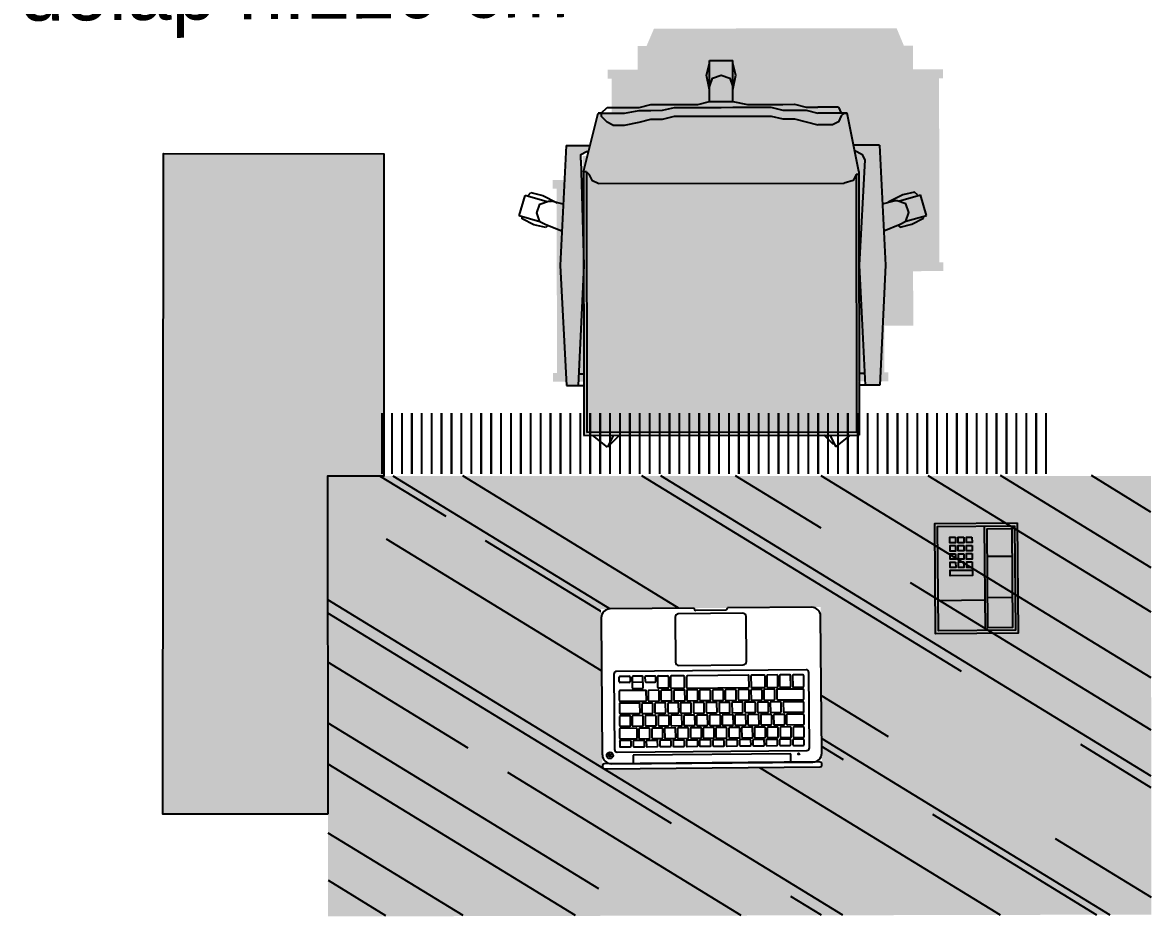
# Model space of a CAD drawing. Header units: millimetres. Extents: x 17474 to 44983, y -1049 to 14585.
# Drawn here: x 18206 to 18411, y 2002.3 to 2164.7 of the extents above; entities that cross this region are included whole.
import ezdxf

# ---------------------------------------------------------------- set-up
doc = ezdxf.new("R2010")
doc.units = ezdxf.units.MM
doc.set_wipeout_variables(frame=1)
doc.layers.add('gizli INT-GIZLI', color=8, linetype='Continuous', lineweight=0, plot=False)
doc.layers.add('INT-ELE-1', color=7, linetype='Continuous', true_color=0x8f8f8f)
for name, color, linetype in [('INT-HATCH-1', 254, 'Continuous'), ('INT-HATCH-5', 250, 'Continuous'), ('INT-TEFRIS2', 81, 'Continuous'), ('SHADOW-YOO', 8, 'Continuous'), ('TEFRIS-HAREKETLI', 118, 'Continuous'), ('TXT-YOO', 7, 'Continuous')]:
    doc.layers.add(name, color=color, linetype=linetype)
doc.styles.add('MEKAN', font='stylu.ttf', dxfattribs={"height": 13})

# ---------------------------------------------------------------- blocks, each defined once
blk = doc.blocks.new('PHONE')
for p, q in [((-14, -1.5), (-14, 7)), ((-0.5, -1.5), (-19.5, -1.5)), ((-13.5, -2), (-13.5, -6.5)), ((-6, -2), (-6, -6.5))]:
    blk.add_line(p, q)
for points in [[(0, -7.5), (-20, -7.5), (-20, 7.5), (0, 7.5)], [(-0.5, -7), (-19.5, -7), (-19.5, 7), (-0.5, 7)], [(-8.5, 0.71), (-9.5, 0.71), (-9.5, 4.75), (-8.5, 4.75)], [(-7, 3.75), (-8, 3.75), (-8, 4.75), (-7, 4.75)], [(-5.5, 3.75), (-6.5, 3.75), (-6.5, 4.75), (-5.5, 4.75)], [(-4, 3.75), (-5, 3.75), (-5, 4.75), (-4, 4.75)], [(-2.5, 3.75), (-3.5, 3.75), (-3.5, 4.75), (-2.5, 4.75)], [(-7, 2.25), (-8, 2.25), (-8, 3.25), (-7, 3.25)], [(-5.5, 2.25), (-6.5, 2.25), (-6.5, 3.25), (-5.5, 3.25)], [(-4, 2.25), (-5, 2.25), (-5, 3.25), (-4, 3.25)], [(-2.5, 2.25), (-3.5, 2.25), (-3.5, 3.25), (-2.5, 3.25)], [(-7, 0.75), (-8, 0.75), (-8, 1.75), (-7, 1.75)], [(-5.5, 0.75), (-6.5, 0.75), (-6.5, 1.75), (-5.5, 1.75)], [(-4, 0.75), (-5, 0.75), (-5, 1.75), (-4, 1.75)], [(-2.5, 0.75), (-3.5, 0.75), (-3.5, 1.75), (-2.5, 1.75)], [(-1, -6.5), (-19, -6.5), (-19, -2), (-1, -2)]]:
    blk.add_lwpolyline(points, close=True)
blk = doc.blocks.new('gfgfg')
blk.add_wipeout([(6332.63, 1469.59), (6332.63, 1440.55), (6292.77, 1440.55), (6292.77, 1469.59)]).translate(0, 0, -54.79).dxf.layer = 'gizli INT-GIZLI'
for p, q in [((6292.77, 1469.27, -54.79), (6292.77, 1469.01, -54.79)), ((6332.3, 1469.59, -54.79), (6293.09, 1469.59, -54.79)), ((6293.09, 1468.68, -54.79), (6332.3, 1468.68, -54.79)), ((6331.01, 1468.68, -54.79), (6294.38, 1468.68, -54.79)), ((6327.02, 1468.68, -54.79), (6298.38, 1468.68, -54.79)), ((6298.38, 1468.68, -54.79), (6298.38, 1467.16, -54.79)), ((6327.02, 1467.16, -54.79), (6327.02, 1468.68, -54.79)), ((6332.63, 1469.01, -54.79), (6332.63, 1469.27, -54.79)), ((6292.77, 1467.07, -54.79), (6292.77, 1442.17, -54.79)), ((6295.01, 1466.09, -54.79), (6295.01, 1452.39, -54.79)), ((6329.92, 1466.58, -54.79), (6295.49, 1466.58, -54.79)), ((6298.38, 1467.16, -54.79), (6327.02, 1467.16, -54.79)), ((6330.41, 1452.39, -54.79), (6330.41, 1466.09, -54.79)), ((6331.22, 1467.37, -54.79), (6331.22, 1467.16, -54.79)), ((6331.22, 1467.16, -54.79), (6331.28, 1467.16, -54.79)), ((6331.28, 1467.16, -54.79), (6331.28, 1467.37, -54.79)), ((6332.63, 1442.17, -54.79), (6332.63, 1467.07, -54.79)), ((6295.94, 1465.48, -54.79), (6295.94, 1464.66, -54.79)), ((6295.94, 1464.01, -54.79), (6295.94, 1462.43, -54.79)), ((6297.85, 1465.64, -54.79), (6296.11, 1465.64, -54.79)), ((6296.11, 1464.5, -54.79), (6297.85, 1464.5, -54.79)), ((6297.78, 1464.18, -54.79), (6296.11, 1464.18, -54.79)), ((6297.94, 1462.43, -54.79), (6297.94, 1464.01, -54.79)), ((6298.01, 1464.66, -54.79), (6298.01, 1465.48, -54.79)), ((6298.28, 1464.01, -54.79), (6298.28, 1462.43, -54.79)), ((6298.37, 1465.48, -54.79), (6298.37, 1464.66, -54.79)), ((6300.11, 1464.18, -54.79), (6298.44, 1464.18, -54.79)), ((6300.27, 1465.64, -54.79), (6298.53, 1465.64, -54.79)), ((6298.53, 1464.5, -54.79), (6300.27, 1464.5, -54.79)), ((6300.28, 1462.43, -54.79), (6300.28, 1464.01, -54.79)), ((6300.44, 1464.66, -54.79), (6300.44, 1465.48, -54.79)), ((6300.64, 1464.01, -54.79), (6300.64, 1462.43, -54.79)), ((6302.47, 1464.18, -54.79), (6300.8, 1464.18, -54.79)), ((6300.81, 1465.48, -54.79), (6300.81, 1464.66, -54.79)), ((6302.71, 1465.64, -54.79), (6300.97, 1465.64, -54.79)), ((6300.97, 1464.5, -54.79), (6302.71, 1464.5, -54.79)), ((6302.64, 1462.43, -54.79), (6302.64, 1464.01, -54.79)), ((6302.87, 1464.66, -54.79), (6302.87, 1465.48, -54.79)), ((6302.95, 1464.01, -54.79), (6302.95, 1462.43, -54.79)), ((6304.79, 1464.18, -54.79), (6303.12, 1464.18, -54.79)), ((6303.19, 1465.48, -54.79), (6303.19, 1464.66, -54.79)), ((6305.09, 1465.64, -54.79), (6303.35, 1465.64, -54.79)), ((6303.35, 1464.5, -54.79), (6305.09, 1464.5, -54.79)), ((6304.95, 1462.43, -54.79), (6304.95, 1464.01, -54.79)), ((6305.25, 1464.66, -54.79), (6305.25, 1465.48, -54.79)), ((6305.29, 1464.01, -54.79), (6305.29, 1462.43, -54.79)), ((6307.12, 1464.18, -54.79), (6305.45, 1464.18, -54.79)), ((6305.61, 1465.48, -54.79), (6305.61, 1464.66, -54.79)), ((6307.52, 1465.64, -54.79), (6305.78, 1465.64, -54.79)), ((6305.78, 1464.5, -54.79), (6307.52, 1464.5, -54.79)), ((6307.29, 1462.43, -54.79), (6307.29, 1464.01, -54.79)), ((6307.6, 1464.01, -54.79), (6307.6, 1462.43, -54.79)), ((6307.68, 1464.66, -54.79), (6307.68, 1465.48, -54.79)), ((6309.44, 1464.18, -54.79), (6307.77, 1464.18, -54.79)), ((6308.06, 1465.48, -54.79), (6308.06, 1464.66, -54.79)), ((6309.96, 1465.64, -54.79), (6308.22, 1465.64, -54.79)), ((6308.22, 1464.5, -54.79), (6309.96, 1464.5, -54.79)), ((6309.6, 1462.43, -54.79), (6309.6, 1464.01, -54.79)), ((6309.98, 1464.01, -54.79), (6309.98, 1462.43, -54.79)), ((6310.12, 1464.66, -54.79), (6310.12, 1465.48, -54.79)), ((6311.81, 1464.18, -54.79), (6310.14, 1464.18, -54.79)), ((6310.47, 1465.48, -54.79), (6310.47, 1464.66, -54.79)), ((6312.37, 1465.64, -54.79), (6310.63, 1465.64, -54.79)), ((6310.63, 1464.5, -54.79), (6312.37, 1464.5, -54.79)), ((6311.97, 1462.43, -54.79), (6311.97, 1464.01, -54.79)), ((6312.28, 1464.01, -54.79), (6312.28, 1462.43, -54.79)), ((6314.11, 1464.18, -54.79), (6312.44, 1464.18, -54.79)), ((6312.54, 1464.66, -54.79), (6312.54, 1465.48, -54.79)), ((6312.88, 1465.48, -54.79), (6312.88, 1464.66, -54.79)), ((6314.79, 1465.64, -54.79), (6313.05, 1465.64, -54.79)), ((6313.05, 1464.5, -54.79), (6314.79, 1464.5, -54.79)), ((6314.27, 1462.43, -54.79), (6314.27, 1464.01, -54.79)), ((6314.6, 1464.01, -54.79), (6314.6, 1462.43, -54.79)), ((6316.44, 1464.18, -54.79), (6314.76, 1464.18, -54.79)), ((6314.95, 1464.66, -54.79), (6314.95, 1465.48, -54.79)), ((6315.29, 1465.48, -54.79), (6315.29, 1464.66, -54.79)), ((6317.19, 1465.64, -54.79), (6315.45, 1465.64, -54.79)), ((6315.45, 1464.5, -54.79), (6317.19, 1464.5, -54.79)), ((6316.6, 1462.43, -54.79), (6316.6, 1464.01, -54.79)), ((6316.95, 1464.01, -54.79), (6316.95, 1462.43, -54.79)), ((6318.79, 1464.18, -54.79), (6317.11, 1464.18, -54.79)), ((6317.35, 1464.66, -54.79), (6317.35, 1465.48, -54.79)), ((6317.7, 1465.48, -54.79), (6317.7, 1464.66, -54.79)), ((6319.61, 1465.64, -54.79), (6317.86, 1465.64, -54.79)), ((6317.86, 1464.5, -54.79), (6319.61, 1464.5, -54.79)), ((6318.95, 1462.43, -54.79), (6318.95, 1464.01, -54.79)), ((6319.28, 1464.01, -54.79), (6319.28, 1462.43, -54.79)), ((6321.11, 1464.18, -54.79), (6319.44, 1464.18, -54.79)), ((6319.77, 1464.66, -54.79), (6319.77, 1465.48, -54.79)), ((6320.11, 1465.48, -54.79), (6320.11, 1464.66, -54.79)), ((6322.01, 1465.64, -54.79), (6320.27, 1465.64, -54.79)), ((6320.27, 1464.5, -54.79), (6322.01, 1464.5, -54.79)), ((6321.27, 1462.43, -54.79), (6321.27, 1464.01, -54.79)), ((6321.6, 1464.01, -54.79), (6321.6, 1462.43, -54.79)), ((6323.44, 1464.18, -54.79), (6321.76, 1464.18, -54.79)), ((6322.17, 1464.66, -54.79), (6322.17, 1465.48, -54.79)), ((6322.56, 1465.48, -54.79), (6322.56, 1464.66, -54.79)), ((6324.46, 1465.64, -54.79), (6322.72, 1465.64, -54.79)), ((6322.72, 1464.5, -54.79), (6324.46, 1464.5, -54.79)), ((6323.6, 1462.43, -54.79), (6323.6, 1464.01, -54.79)), ((6323.96, 1464.01, -54.79), (6323.96, 1462.43, -54.79)), ((6325.8, 1464.18, -54.79), (6324.13, 1464.18, -54.79)), ((6324.62, 1464.66, -54.79), (6324.62, 1465.48, -54.79)), ((6324.93, 1465.48, -54.79), (6324.93, 1464.66, -54.79)), ((6326.84, 1465.64, -54.79), (6325.09, 1465.64, -54.79)), ((6325.09, 1464.5, -54.79), (6326.84, 1464.5, -54.79)), ((6325.96, 1462.43, -54.79), (6325.96, 1464.01, -54.79)), ((6326.29, 1464.01, -54.79), (6326.29, 1462.43, -54.79)), ((6329.3, 1464.18, -54.79), (6326.45, 1464.18, -54.79)), ((6327, 1464.66, -54.79), (6327, 1465.48, -54.79)), ((6327.4, 1465.48, -54.79), (6327.4, 1464.66, -54.79)), ((6329.3, 1465.64, -54.79), (6327.56, 1465.64, -54.79)), ((6327.56, 1464.5, -54.79), (6329.3, 1464.5, -54.79)), ((6329.46, 1464.66, -54.79), (6329.46, 1465.48, -54.79)), ((6329.46, 1462.43, -54.79), (6329.46, 1464.01, -54.79)), ((6296.11, 1462.27, -54.79), (6297.78, 1462.27, -54.79)), ((6298.96, 1461.87, -54.79), (6296.11, 1461.87, -54.79)), ((6298.44, 1462.27, -54.79), (6300.11, 1462.27, -54.79)), ((6301.3, 1461.87, -54.79), (6299.6, 1461.87, -54.79)), ((6300.8, 1462.27, -54.79), (6302.47, 1462.27, -54.79)), ((6303.64, 1461.87, -54.79), (6301.95, 1461.87, -54.79)), ((6303.12, 1462.27, -54.79), (6304.79, 1462.27, -54.79)), ((6305.98, 1461.87, -54.79), (6304.28, 1461.87, -54.79)), ((6305.45, 1462.27, -54.79), (6307.12, 1462.27, -54.79)), ((6308.34, 1461.87, -54.79), (6306.64, 1461.87, -54.79)), ((6307.77, 1462.27, -54.79), (6309.44, 1462.27, -54.79)), ((6310.63, 1461.87, -54.79), (6308.94, 1461.87, -54.79)), ((6310.14, 1462.27, -54.79), (6311.81, 1462.27, -54.79)), ((6312.96, 1461.87, -54.79), (6311.26, 1461.87, -54.79)), ((6312.44, 1462.27, -54.79), (6314.11, 1462.27, -54.79)), ((6315.3, 1461.87, -54.79), (6313.6, 1461.87, -54.79)), ((6314.76, 1462.27, -54.79), (6316.44, 1462.27, -54.79)), ((6317.61, 1461.87, -54.79), (6315.92, 1461.87, -54.79)), ((6317.11, 1462.27, -54.79), (6318.79, 1462.27, -54.79)), ((6319.97, 1461.87, -54.79), (6318.27, 1461.87, -54.79)), ((6319.44, 1462.27, -54.79), (6321.11, 1462.27, -54.79)), ((6322.29, 1461.87, -54.79), (6320.59, 1461.87, -54.79)), ((6321.76, 1462.27, -54.79), (6323.44, 1462.27, -54.79)), ((6324.63, 1461.87, -54.79), (6322.94, 1461.87, -54.79)), ((6324.13, 1462.27, -54.79), (6325.8, 1462.27, -54.79)), ((6327, 1461.87, -54.79), (6325.31, 1461.87, -54.79)), ((6326.45, 1462.27, -54.79), (6329.3, 1462.27, -54.79)), ((6329.3, 1461.87, -54.79), (6327.61, 1461.87, -54.79)), ((6295.94, 1461.71, -54.79), (6295.94, 1460.14, -54.79)), ((6296.11, 1459.98, -54.79), (6298.96, 1459.98, -54.79)), ((6299.12, 1460.14, -54.79), (6299.12, 1461.71, -54.79)), ((6299.44, 1461.71, -54.79), (6299.44, 1460.14, -54.79)), ((6299.6, 1459.98, -54.79), (6301.3, 1459.98, -54.79)), ((6301.46, 1460.14, -54.79), (6301.46, 1461.71, -54.79)), ((6301.79, 1461.71, -54.79), (6301.79, 1460.14, -54.79)), ((6301.95, 1459.98, -54.79), (6303.64, 1459.98, -54.79)), ((6303.81, 1460.14, -54.79), (6303.81, 1461.71, -54.79)), ((6304.12, 1461.71, -54.79), (6304.12, 1460.14, -54.79)), ((6304.28, 1459.98, -54.79), (6305.98, 1459.98, -54.79)), ((6306.14, 1460.14, -54.79), (6306.14, 1461.71, -54.79)), ((6306.48, 1461.71, -54.79), (6306.48, 1460.14, -54.79)), ((6306.64, 1459.98, -54.79), (6308.34, 1459.98, -54.79)), ((6308.5, 1460.14, -54.79), (6308.5, 1461.71, -54.79)), ((6308.78, 1461.71, -54.79), (6308.78, 1460.14, -54.79)), ((6308.94, 1459.98, -54.79), (6310.63, 1459.98, -54.79)), ((6310.8, 1460.14, -54.79), (6310.8, 1461.71, -54.79)), ((6311.1, 1461.71, -54.79), (6311.1, 1460.14, -54.79)), ((6311.26, 1459.98, -54.79), (6312.96, 1459.98, -54.79)), ((6313.12, 1460.14, -54.79), (6313.12, 1461.71, -54.79)), ((6313.44, 1461.71, -54.79), (6313.44, 1460.14, -54.79)), ((6313.6, 1459.98, -54.79), (6315.3, 1459.98, -54.79)), ((6315.46, 1460.14, -54.79), (6315.46, 1461.71, -54.79)), ((6315.75, 1461.71, -54.79), (6315.75, 1460.14, -54.79)), ((6315.92, 1459.98, -54.79), (6317.61, 1459.98, -54.79)), ((6317.77, 1460.14, -54.79), (6317.77, 1461.71, -54.79)), ((6318.11, 1461.71, -54.79), (6318.11, 1460.14, -54.79)), ((6318.27, 1459.98, -54.79), (6319.97, 1459.98, -54.79)), ((6320.13, 1460.14, -54.79), (6320.13, 1461.71, -54.79)), ((6320.43, 1461.71, -54.79), (6320.43, 1460.14, -54.79)), ((6320.59, 1459.98, -54.79), (6322.29, 1459.98, -54.79)), ((6322.45, 1460.14, -54.79), (6322.45, 1461.71, -54.79)), ((6322.78, 1461.71, -54.79), (6322.78, 1460.14, -54.79)), ((6322.94, 1459.98, -54.79), (6324.63, 1459.98, -54.79)), ((6324.79, 1460.14, -54.79), (6324.79, 1461.71, -54.79)), ((6325.15, 1461.71, -54.79), (6325.15, 1460.14, -54.79)), ((6325.31, 1459.98, -54.79), (6327, 1459.98, -54.79)), ((6327.16, 1460.14, -54.79), (6327.16, 1461.71, -54.79)), ((6327.45, 1461.71, -54.79), (6327.45, 1460.14, -54.79)), ((6327.61, 1459.98, -54.79), (6329.3, 1459.98, -54.79)), ((6329.46, 1460.14, -54.79), (6329.46, 1461.71, -54.79)), ((6295.94, 1459.43, -54.79), (6295.94, 1457.87, -54.79)), ((6299.52, 1459.59, -54.79), (6296.11, 1459.59, -54.79)), ((6299.68, 1457.87, -54.79), (6299.68, 1459.43, -54.79)), ((6300.06, 1459.43, -54.79), (6300.06, 1457.87, -54.79)), ((6301.88, 1459.59, -54.79), (6300.23, 1459.59, -54.79)), ((6302.04, 1457.87, -54.79), (6302.04, 1459.43, -54.79)), ((6302.39, 1459.43, -54.79), (6302.39, 1457.87, -54.79)), ((6304.2, 1459.59, -54.79), (6302.55, 1459.59, -54.79)), ((6304.36, 1457.87, -54.79), (6304.36, 1459.43, -54.79)), ((6304.72, 1459.43, -54.79), (6304.72, 1457.87, -54.79)), ((6306.53, 1459.59, -54.79), (6304.88, 1459.59, -54.79)), ((6306.69, 1457.87, -54.79), (6306.69, 1459.43, -54.79)), ((6307.04, 1459.43, -54.79), (6307.04, 1457.87, -54.79)), ((6308.85, 1459.59, -54.79), (6307.2, 1459.59, -54.79)), ((6309.01, 1457.87, -54.79), (6309.01, 1459.43, -54.79)), ((6309.38, 1459.43, -54.79), (6309.38, 1457.87, -54.79)), ((6311.19, 1459.59, -54.79), (6309.54, 1459.59, -54.79)), ((6311.35, 1457.87, -54.79), (6311.35, 1459.43, -54.79)), ((6311.73, 1459.43, -54.79), (6311.73, 1457.87, -54.79)), ((6313.55, 1459.59, -54.79), (6311.89, 1459.59, -54.79)), ((6313.71, 1457.87, -54.79), (6313.71, 1459.43, -54.79)), ((6314.04, 1459.43, -54.79), (6314.04, 1457.87, -54.79)), ((6315.85, 1459.59, -54.79), (6314.2, 1459.59, -54.79)), ((6316.02, 1457.87, -54.79), (6316.02, 1459.43, -54.79)), ((6316.4, 1459.43, -54.79), (6316.4, 1457.87, -54.79)), ((6318.21, 1459.59, -54.79), (6316.56, 1459.59, -54.79)), ((6318.37, 1457.87, -54.79), (6318.37, 1459.43, -54.79)), ((6318.69, 1459.43, -54.79), (6318.69, 1457.87, -54.79)), ((6320.5, 1459.59, -54.79), (6318.85, 1459.59, -54.79)), ((6320.67, 1457.87, -54.79), (6320.67, 1459.43, -54.79)), ((6321.06, 1459.43, -54.79), (6321.06, 1457.87, -54.79)), ((6322.87, 1459.59, -54.79), (6321.22, 1459.59, -54.79)), ((6323.03, 1457.87, -54.79), (6323.03, 1459.43, -54.79)), ((6323.39, 1459.43, -54.79), (6323.39, 1457.87, -54.79)), ((6325.2, 1459.59, -54.79), (6323.55, 1459.59, -54.79)), ((6325.36, 1457.87, -54.79), (6325.36, 1459.43, -54.79)), ((6325.72, 1459.43, -54.79), (6325.72, 1457.87, -54.79)), ((6329.3, 1459.59, -54.79), (6325.88, 1459.59, -54.79)), ((6329.46, 1457.87, -54.79), (6329.46, 1459.43, -54.79)), ((6295.94, 1457.18, -54.79), (6295.94, 1455.57, -54.79)), ((6296.11, 1457.71, -54.79), (6299.52, 1457.71, -54.79)), ((6300.7, 1457.35, -54.79), (6296.11, 1457.35, -54.79)), ((6300.23, 1457.71, -54.79), (6301.88, 1457.71, -54.79)), ((6300.86, 1455.57, -54.79), (6300.86, 1457.18, -54.79)), ((6301.2, 1457.18, -54.79), (6301.2, 1455.57, -54.79)), ((6303.04, 1457.35, -54.79), (6301.36, 1457.35, -54.79)), ((6302.55, 1457.71, -54.79), (6304.2, 1457.71, -54.79)), ((6303.2, 1455.57, -54.79), (6303.2, 1457.18, -54.79)), ((6303.53, 1457.18, -54.79), (6303.53, 1455.57, -54.79)), ((6305.38, 1457.35, -54.79), (6303.7, 1457.35, -54.79)), ((6304.88, 1457.71, -54.79), (6306.53, 1457.71, -54.79)), ((6305.54, 1455.57, -54.79), (6305.54, 1457.18, -54.79)), ((6305.86, 1457.18, -54.79), (6305.86, 1455.57, -54.79)), ((6307.7, 1457.35, -54.79), (6306.02, 1457.35, -54.79)), ((6307.2, 1457.71, -54.79), (6308.85, 1457.71, -54.79)), ((6307.86, 1455.57, -54.79), (6307.86, 1457.18, -54.79)), ((6308.22, 1457.18, -54.79), (6308.22, 1455.57, -54.79)), ((6310.06, 1457.35, -54.79), (6308.38, 1457.35, -54.79)), ((6309.54, 1457.71, -54.79), (6311.19, 1457.71, -54.79)), ((6310.23, 1455.57, -54.79), (6310.23, 1457.18, -54.79)), ((6310.53, 1457.18, -54.79), (6310.53, 1455.57, -54.79)), ((6312.37, 1457.35, -54.79), (6310.69, 1457.35, -54.79)), ((6311.89, 1457.71, -54.79), (6313.55, 1457.71, -54.79)), ((6312.53, 1455.57, -54.79), (6312.53, 1457.18, -54.79)), ((6312.87, 1457.18, -54.79), (6312.87, 1455.57, -54.79)), ((6314.71, 1457.35, -54.79), (6313.03, 1457.35, -54.79)), ((6314.2, 1457.71, -54.79), (6315.85, 1457.71, -54.79)), ((6314.87, 1455.57, -54.79), (6314.87, 1457.18, -54.79)), ((6315.2, 1457.18, -54.79), (6315.2, 1455.57, -54.79)), ((6317.05, 1457.35, -54.79), (6315.37, 1457.35, -54.79)), ((6316.56, 1457.71, -54.79), (6318.21, 1457.71, -54.79)), ((6317.21, 1455.57, -54.79), (6317.21, 1457.18, -54.79)), ((6317.53, 1457.18, -54.79), (6317.53, 1455.57, -54.79)), ((6319.37, 1457.35, -54.79), (6317.69, 1457.35, -54.79)), ((6318.85, 1457.71, -54.79), (6320.5, 1457.71, -54.79)), ((6319.53, 1455.57, -54.79), (6319.53, 1457.18, -54.79)), ((6319.9, 1457.18, -54.79), (6319.9, 1455.57, -54.79)), ((6321.74, 1457.35, -54.79), (6320.06, 1457.35, -54.79)), ((6321.22, 1457.71, -54.79), (6322.87, 1457.71, -54.79)), ((6321.9, 1455.57, -54.79), (6321.9, 1457.18, -54.79)), ((6322.2, 1457.18, -54.79), (6322.2, 1455.57, -54.79)), ((6324.04, 1457.35, -54.79), (6322.36, 1457.35, -54.79)), ((6323.55, 1457.71, -54.79), (6325.2, 1457.71, -54.79)), ((6324.2, 1455.57, -54.79), (6324.2, 1457.18, -54.79)), ((6324.54, 1457.18, -54.79), (6324.54, 1455.57, -54.79)), ((6329.3, 1457.35, -54.79), (6324.71, 1457.35, -54.79)), ((6325.88, 1457.71, -54.79), (6329.3, 1457.71, -54.79)), ((6329.46, 1455.57, -54.79), (6329.46, 1457.18, -54.79)), ((6295.94, 1454.88, -54.79), (6295.94, 1452.97, -54.79)), ((6296.11, 1455.41, -54.79), (6300.7, 1455.41, -54.79)), ((6297.79, 1455.04, -54.79), (6296.11, 1455.04, -54.79)), ((6297.95, 1452.97, -54.79), (6297.95, 1454.88, -54.79)), ((6298.31, 1454.88, -54.79), (6298.31, 1452.97, -54.79)), ((6300.16, 1455.04, -54.79), (6298.47, 1455.04, -54.79)), ((6300.32, 1452.97, -54.79), (6300.32, 1454.88, -54.79)), ((6300.62, 1454.88, -54.79), (6300.62, 1452.97, -54.79)), ((6302.47, 1455.04, -54.79), (6300.78, 1455.04, -54.79)), ((6301.36, 1455.41, -54.79), (6303.04, 1455.41, -54.79)), ((6302.63, 1452.97, -54.79), (6302.63, 1454.88, -54.79)), ((6302.95, 1454.88, -54.79), (6302.95, 1452.97, -54.79)), ((6305.36, 1455.04, -54.79), (6303.11, 1455.04, -54.79)), ((6303.7, 1455.41, -54.79), (6305.38, 1455.41, -54.79)), ((6305.52, 1452.97, -54.79), (6305.52, 1454.88, -54.79)), ((6305.88, 1454.88, -54.79), (6305.88, 1452.97, -54.79)), ((6306.02, 1455.41, -54.79), (6307.7, 1455.41, -54.79)), ((6317.05, 1455.04, -54.79), (6306.04, 1455.04, -54.79)), ((6308.38, 1455.41, -54.79), (6310.06, 1455.41, -54.79)), ((6310.69, 1455.41, -54.79), (6312.37, 1455.41, -54.79)), ((6313.03, 1455.41, -54.79), (6314.71, 1455.41, -54.79)), ((6315.37, 1455.41, -54.79), (6317.05, 1455.41, -54.79)), ((6317.22, 1452.97, -54.79), (6317.22, 1454.88, -54.79)), ((6317.59, 1454.88, -54.79), (6317.59, 1452.97, -54.79)), ((6317.69, 1455.41, -54.79), (6319.37, 1455.41, -54.79)), ((6319.96, 1455.04, -54.79), (6317.75, 1455.04, -54.79)), ((6320.06, 1455.41, -54.79), (6321.74, 1455.41, -54.79)), ((6320.12, 1452.97, -54.79), (6320.12, 1454.88, -54.79)), ((6320.49, 1452.97, -54.79), (6320.49, 1454.88, -54.79)), ((6320.65, 1455.04, -54.79), (6322.29, 1455.04, -54.79)), ((6322.36, 1455.41, -54.79), (6324.04, 1455.41, -54.79)), ((6322.45, 1454.88, -54.79), (6322.45, 1452.97, -54.79)), ((6322.82, 1453.76, -54.79), (6322.82, 1452.97, -54.79)), ((6324.59, 1453.92, -54.79), (6322.98, 1453.92, -54.79)), ((6324.71, 1455.41, -54.79), (6329.3, 1455.41, -54.79)), ((6324.76, 1452.97, -54.79), (6324.76, 1453.76, -54.79)), ((6325.13, 1454.88, -54.79), (6325.13, 1452.97, -54.79)), ((6325.13, 1453.93, -54.79), (6327.1, 1453.93, -54.79)), ((6326.94, 1455.04, -54.79), (6325.29, 1455.04, -54.79)), ((6327.1, 1452.97, -54.79), (6327.1, 1454.88, -54.79)), ((6327.47, 1452.97, -54.79), (6327.47, 1453.76, -54.79)), ((6327.63, 1453.92, -54.79), (6329.3, 1453.92, -54.79)), ((6329.46, 1453.76, -54.79), (6329.46, 1452.97, -54.79)), ((6295.49, 1451.9, -54.79), (6329.92, 1451.9, -54.79)), ((6296.11, 1452.81, -54.79), (6297.79, 1452.81, -54.79)), ((6298.47, 1452.81, -54.79), (6300.16, 1452.81, -54.79)), ((6300.78, 1452.81, -54.79), (6302.47, 1452.81, -54.79)), ((6303.11, 1452.81, -54.79), (6305.36, 1452.81, -54.79)), ((6306.04, 1452.81, -54.79), (6317.05, 1452.81, -54.79)), ((6317.75, 1452.81, -54.79), (6319.96, 1452.81, -54.79)), ((6322.29, 1452.81, -54.79), (6320.65, 1452.81, -54.79)), ((6322.98, 1452.81, -54.79), (6324.59, 1452.81, -54.79)), ((6325.29, 1452.81, -54.79), (6326.94, 1452.81, -54.79)), ((6329.3, 1452.81, -54.79), (6327.63, 1452.81, -54.79)), ((6306.32, 1450.33, -54.79), (6306.32, 1442.12, -54.79)), ((6318.61, 1450.91, -54.79), (6306.9, 1450.91, -54.79)), ((6319.2, 1442.12, -54.79), (6319.2, 1450.33, -54.79)), ((6306.9, 1441.54, -54.79), (6318.61, 1441.54, -54.79)), ((6294.38, 1440.55, -54.79), (6309.67, 1440.55, -54.79)), ((6309.67, 1440.55, -54.79), (6309.67, 1440.62, -54.79)), ((6310, 1440.95, -54.79), (6315.42, 1440.95, -54.79)), ((6315.75, 1440.62, -54.79), (6315.75, 1440.55, -54.79)), ((6315.75, 1440.55, -54.79), (6331.01, 1440.55, -54.79))]:
    blk.add_line(p, q)
for centre, radius in [((6296.95, 1467.18, -54.79), 0.114), ((6331.25, 1467.16, -54.79), 0.582), ((6331.25, 1467.16, -54.79), 0.215)]:
    blk.add_circle(centre, radius)
for centre, radius, start, end in [((6293.09, 1469.27, -54.79), 0.323, 90, 180), ((6293.09, 1469.01, -54.79), 0.323, 180, 270), ((6294.38, 1467.07, -54.79), 1.61, 90, 180), ((6331.01, 1467.07, -54.79), 1.61, 360, 90), ((6332.3, 1469.27, -54.79), 0.323, 0, 90), ((6332.3, 1469.01, -54.79), 0.323, 270, 0), ((6295.49, 1466.09, -54.79), 0.484, 90, 180), ((6329.92, 1466.09, -54.79), 0.484, 0, 90), ((6331.25, 1467.16, -54.79), 0.215, 81.3507, 98.6493), ((6296.11, 1465.48, -54.79), 0.161, 90, 180), ((6296.11, 1464.66, -54.79), 0.161, 180, 270), ((6296.11, 1464.01, -54.79), 0.161, 90, 180), ((6297.78, 1464.01, -54.79), 0.161, 0, 90), ((6297.85, 1465.48, -54.79), 0.161, 0, 90), ((6297.85, 1464.66, -54.79), 0.161, 270, 360), ((6298.44, 1464.01, -54.79), 0.161, 90, 180), ((6298.53, 1465.48, -54.79), 0.161, 90, 180), ((6298.53, 1464.66, -54.79), 0.161, 180, 270), ((6300.11, 1464.01, -54.79), 0.161, 360, 90), ((6300.27, 1465.48, -54.79), 0.161, 360, 90), ((6300.27, 1464.66, -54.79), 0.161, 270, 0), ((6300.8, 1464.01, -54.79), 0.161, 90, 180), ((6300.97, 1465.48, -54.79), 0.161, 90, 180), ((6300.97, 1464.66, -54.79), 0.161, 180, 270), ((6302.47, 1464.01, -54.79), 0.161, 360, 90), ((6302.71, 1465.48, -54.79), 0.161, 0, 90), ((6302.71, 1464.66, -54.79), 0.161, 270, 360), ((6303.12, 1464.01, -54.79), 0.161, 90, 180), ((6303.35, 1465.48, -54.79), 0.161, 90, 180), ((6303.35, 1464.66, -54.79), 0.161, 180, 270), ((6304.79, 1464.01, -54.79), 0.161, 360, 90), ((6305.09, 1465.48, -54.79), 0.161, 360, 90), ((6305.09, 1464.66, -54.79), 0.161, 270, 0), ((6305.45, 1464.01, -54.79), 0.161, 90, 180), ((6305.78, 1465.48, -54.79), 0.161, 90, 180), ((6305.78, 1464.66, -54.79), 0.161, 180, 270), ((6307.12, 1464.01, -54.79), 0.161, 360, 90), ((6307.52, 1465.48, -54.79), 0.161, 360, 90), ((6307.52, 1464.66, -54.79), 0.161, 270, 0), ((6307.77, 1464.01, -54.79), 0.161, 90, 180), ((6308.22, 1465.48, -54.79), 0.161, 90, 180), ((6308.22, 1464.66, -54.79), 0.161, 180, 270), ((6309.44, 1464.01, -54.79), 0.161, 360, 90), ((6309.96, 1465.48, -54.79), 0.161, 360, 90), ((6309.96, 1464.66, -54.79), 0.161, 270, 0), ((6310.14, 1464.01, -54.79), 0.161, 90, 180), ((6310.63, 1465.48, -54.79), 0.161, 90, 180), ((6310.63, 1464.66, -54.79), 0.161, 180, 270), ((6311.81, 1464.01, -54.79), 0.161, 360, 90), ((6312.44, 1464.01, -54.79), 0.161, 90, 180), ((6312.37, 1465.48, -54.79), 0.161, 0, 90), ((6312.37, 1464.66, -54.79), 0.161, 270, 360), ((6313.05, 1465.48, -54.79), 0.161, 90, 180), ((6313.05, 1464.66, -54.79), 0.161, 180, 270), ((6314.11, 1464.01, -54.79), 0.161, 360, 90), ((6314.76, 1464.01, -54.79), 0.161, 90, 180), ((6314.79, 1465.48, -54.79), 0.161, 360, 90), ((6314.79, 1464.66, -54.79), 0.161, 270, 0), ((6315.45, 1465.48, -54.79), 0.161, 90, 180), ((6315.45, 1464.66, -54.79), 0.161, 180, 270), ((6316.44, 1464.01, -54.79), 0.161, 360, 90), ((6317.11, 1464.01, -54.79), 0.161, 90, 180), ((6317.19, 1465.48, -54.79), 0.161, 360, 90), ((6317.19, 1464.66, -54.79), 0.161, 270, 0), ((6317.86, 1465.48, -54.79), 0.161, 90, 180), ((6317.86, 1464.66, -54.79), 0.161, 180, 270), ((6318.79, 1464.01, -54.79), 0.161, 0, 90), ((6319.44, 1464.01, -54.79), 0.161, 90, 180), ((6319.61, 1465.48, -54.79), 0.161, 360, 90), ((6319.61, 1464.66, -54.79), 0.161, 270, 0), ((6320.27, 1465.48, -54.79), 0.161, 90, 180), ((6320.27, 1464.66, -54.79), 0.161, 180, 270), ((6321.11, 1464.01, -54.79), 0.161, 0, 90), ((6321.76, 1464.01, -54.79), 0.161, 90, 180), ((6322.01, 1465.48, -54.79), 0.161, 360, 90), ((6322.01, 1464.66, -54.79), 0.161, 270, 0), ((6322.72, 1465.48, -54.79), 0.161, 90, 180), ((6322.72, 1464.66, -54.79), 0.161, 180, 270), ((6323.44, 1464.01, -54.79), 0.161, 360, 90), ((6324.13, 1464.01, -54.79), 0.161, 90, 180), ((6324.46, 1465.48, -54.79), 0.161, 360, 90), ((6324.46, 1464.66, -54.79), 0.161, 270, 0), ((6325.09, 1465.48, -54.79), 0.161, 90, 180), ((6325.09, 1464.66, -54.79), 0.161, 180, 270), ((6325.8, 1464.01, -54.79), 0.161, 360, 90), ((6326.45, 1464.01, -54.79), 0.161, 90, 180), ((6326.84, 1465.48, -54.79), 0.161, 360, 90), ((6326.84, 1464.66, -54.79), 0.161, 270, 0), ((6327.56, 1465.48, -54.79), 0.161, 90, 180), ((6327.56, 1464.66, -54.79), 0.161, 180, 270), ((6329.3, 1465.48, -54.79), 0.161, 360, 90), ((6329.3, 1464.66, -54.79), 0.161, 270, 0), ((6329.3, 1464.01, -54.79), 0.161, 360, 90), ((6296.11, 1462.43, -54.79), 0.161, 180, 270), ((6296.11, 1461.71, -54.79), 0.161, 90, 180), ((6297.78, 1462.43, -54.79), 0.161, 270, 360), ((6298.44, 1462.43, -54.79), 0.161, 180, 270), ((6298.96, 1461.71, -54.79), 0.161, 360, 90), ((6299.6, 1461.71, -54.79), 0.161, 90, 180), ((6300.11, 1462.43, -54.79), 0.161, 270, 0), ((6300.8, 1462.43, -54.79), 0.161, 180, 270), ((6301.3, 1461.71, -54.79), 0.161, 0, 90), ((6301.95, 1461.71, -54.79), 0.161, 90, 180), ((6302.47, 1462.43, -54.79), 0.161, 270, 0), ((6303.12, 1462.43, -54.79), 0.161, 180, 270), ((6303.64, 1461.71, -54.79), 0.161, 360, 90), ((6304.28, 1461.71, -54.79), 0.161, 90, 180), ((6304.79, 1462.43, -54.79), 0.161, 270, 0), ((6305.45, 1462.43, -54.79), 0.161, 180, 270), ((6305.98, 1461.71, -54.79), 0.161, 360, 90), ((6306.64, 1461.71, -54.79), 0.161, 90, 180), ((6307.12, 1462.43, -54.79), 0.161, 270, 0), ((6307.77, 1462.43, -54.79), 0.161, 180, 270), ((6308.34, 1461.71, -54.79), 0.161, 360, 90), ((6308.94, 1461.71, -54.79), 0.161, 90, 180), ((6309.44, 1462.43, -54.79), 0.161, 270, 0), ((6310.14, 1462.43, -54.79), 0.161, 180, 270), ((6310.63, 1461.71, -54.79), 0.161, 360, 90), ((6311.26, 1461.71, -54.79), 0.161, 90, 180), ((6311.81, 1462.43, -54.79), 0.161, 270, 0), ((6312.44, 1462.43, -54.79), 0.161, 180, 270), ((6312.96, 1461.71, -54.79), 0.161, 0, 90), ((6313.6, 1461.71, -54.79), 0.161, 90, 180), ((6314.11, 1462.43, -54.79), 0.161, 270, 0), ((6314.76, 1462.43, -54.79), 0.161, 180, 270), ((6315.3, 1461.71, -54.79), 0.161, 360, 90), ((6315.92, 1461.71, -54.79), 0.161, 90, 180), ((6316.44, 1462.43, -54.79), 0.161, 270, 0), ((6317.11, 1462.43, -54.79), 0.161, 180, 270), ((6317.61, 1461.71, -54.79), 0.161, 360, 90), ((6318.27, 1461.71, -54.79), 0.161, 90, 180), ((6318.79, 1462.43, -54.79), 0.161, 270, 360), ((6319.44, 1462.43, -54.79), 0.161, 180, 270), ((6319.97, 1461.71, -54.79), 0.161, 0, 90), ((6320.59, 1461.71, -54.79), 0.161, 90, 180), ((6321.11, 1462.43, -54.79), 0.161, 270, 360), ((6321.76, 1462.43, -54.79), 0.161, 180, 270), ((6322.29, 1461.71, -54.79), 0.161, 0, 90), ((6322.94, 1461.71, -54.79), 0.161, 90, 180), ((6323.44, 1462.43, -54.79), 0.161, 270, 0), ((6324.13, 1462.43, -54.79), 0.161, 180, 270), ((6324.63, 1461.71, -54.79), 0.161, 360, 90), ((6325.31, 1461.71, -54.79), 0.161, 90, 180), ((6325.8, 1462.43, -54.79), 0.161, 270, 0), ((6326.45, 1462.43, -54.79), 0.161, 180, 270), ((6327, 1461.71, -54.79), 0.161, 0, 90), ((6327.61, 1461.71, -54.79), 0.161, 90, 180), ((6329.3, 1462.43, -54.79), 0.161, 270, 0), ((6329.3, 1461.71, -54.79), 0.161, 360, 90), ((6296.11, 1460.14, -54.79), 0.161, 180, 270), ((6298.96, 1460.14, -54.79), 0.161, 270, 0), ((6299.6, 1460.14, -54.79), 0.161, 180, 270), ((6301.3, 1460.14, -54.79), 0.161, 270, 360), ((6301.95, 1460.14, -54.79), 0.161, 180, 270), ((6303.64, 1460.14, -54.79), 0.161, 270, 0), ((6304.28, 1460.14, -54.79), 0.161, 180, 270), ((6305.98, 1460.14, -54.79), 0.161, 270, 0), ((6306.64, 1460.14, -54.79), 0.161, 180, 270), ((6308.34, 1460.14, -54.79), 0.161, 270, 0), ((6308.94, 1460.14, -54.79), 0.161, 180, 270), ((6310.63, 1460.14, -54.79), 0.161, 270, 0), ((6311.26, 1460.14, -54.79), 0.161, 180, 270), ((6312.96, 1460.14, -54.79), 0.161, 270, 360), ((6313.6, 1460.14, -54.79), 0.161, 180, 270), ((6315.3, 1460.14, -54.79), 0.161, 270, 0), ((6315.92, 1460.14, -54.79), 0.161, 180, 270), ((6317.61, 1460.14, -54.79), 0.161, 270, 0), ((6318.27, 1460.14, -54.79), 0.161, 180, 270), ((6319.97, 1460.14, -54.79), 0.161, 270, 360), ((6320.59, 1460.14, -54.79), 0.161, 180, 270), ((6322.29, 1460.14, -54.79), 0.161, 270, 360), ((6322.94, 1460.14, -54.79), 0.161, 180, 270), ((6324.63, 1460.14, -54.79), 0.161, 270, 0), ((6325.31, 1460.14, -54.79), 0.161, 180, 270), ((6327, 1460.14, -54.79), 0.161, 270, 360), ((6327.61, 1460.14, -54.79), 0.161, 180, 270), ((6329.3, 1460.14, -54.79), 0.161, 270, 0), ((6296.11, 1459.43, -54.79), 0.161, 90, 180), ((6296.11, 1457.87, -54.79), 0.161, 180, 270), ((6299.52, 1459.43, -54.79), 0.161, 360, 90), ((6299.52, 1457.87, -54.79), 0.161, 270, 0), ((6300.23, 1459.43, -54.79), 0.161, 90, 180), ((6300.23, 1457.87, -54.79), 0.161, 180, 270), ((6301.88, 1459.43, -54.79), 0.161, 360, 90), ((6301.88, 1457.87, -54.79), 0.161, 270, 0), ((6302.55, 1459.43, -54.79), 0.161, 90, 180), ((6302.55, 1457.87, -54.79), 0.161, 180, 270), ((6304.2, 1459.43, -54.79), 0.161, 360, 90), ((6304.2, 1457.87, -54.79), 0.161, 270, 0), ((6304.88, 1459.43, -54.79), 0.161, 90, 180), ((6304.88, 1457.87, -54.79), 0.161, 180, 270), ((6306.53, 1459.43, -54.79), 0.161, 360, 90), ((6306.53, 1457.87, -54.79), 0.161, 270, 0), ((6307.2, 1459.43, -54.79), 0.161, 90, 180), ((6307.2, 1457.87, -54.79), 0.161, 180, 270), ((6308.85, 1459.43, -54.79), 0.161, 0, 90), ((6308.85, 1457.87, -54.79), 0.161, 270, 360), ((6309.54, 1459.43, -54.79), 0.161, 90, 180), ((6309.54, 1457.87, -54.79), 0.161, 180, 270), ((6311.19, 1459.43, -54.79), 0.161, 360, 90), ((6311.19, 1457.87, -54.79), 0.161, 270, 0), ((6311.89, 1459.43, -54.79), 0.161, 90, 180), ((6311.89, 1457.87, -54.79), 0.161, 180, 270), ((6313.55, 1459.43, -54.79), 0.161, 360, 90), ((6313.55, 1457.87, -54.79), 0.161, 270, 0), ((6314.2, 1459.43, -54.79), 0.161, 90, 180), ((6314.2, 1457.87, -54.79), 0.161, 180, 270), ((6315.85, 1459.43, -54.79), 0.161, 0, 90), ((6315.85, 1457.87, -54.79), 0.161, 270, 360), ((6316.56, 1459.43, -54.79), 0.161, 90, 180), ((6316.56, 1457.87, -54.79), 0.161, 180, 270), ((6318.21, 1459.43, -54.79), 0.161, 0, 90), ((6318.21, 1457.87, -54.79), 0.161, 270, 360), ((6318.85, 1459.43, -54.79), 0.161, 90, 180), ((6318.85, 1457.87, -54.79), 0.161, 180, 270), ((6320.5, 1459.43, -54.79), 0.161, 360, 90), ((6320.5, 1457.87, -54.79), 0.161, 270, 0), ((6321.22, 1459.43, -54.79), 0.161, 90, 180), ((6321.22, 1457.87, -54.79), 0.161, 180, 270), ((6322.87, 1459.43, -54.79), 0.161, 360, 90), ((6322.87, 1457.87, -54.79), 0.161, 270, 0), ((6323.55, 1459.43, -54.79), 0.161, 90, 180), ((6323.55, 1457.87, -54.79), 0.161, 180, 270), ((6325.2, 1459.43, -54.79), 0.161, 360, 90), ((6325.2, 1457.87, -54.79), 0.161, 270, 0), ((6325.88, 1459.43, -54.79), 0.161, 90, 180), ((6325.88, 1457.87, -54.79), 0.161, 180, 270), ((6329.3, 1459.43, -54.79), 0.161, 360, 90), ((6329.3, 1457.87, -54.79), 0.161, 270, 0), ((6296.11, 1457.18, -54.79), 0.161, 90, 180), ((6300.7, 1457.18, -54.79), 0.161, 0, 90), ((6301.36, 1457.18, -54.79), 0.161, 90, 180), ((6303.04, 1457.18, -54.79), 0.161, 0, 90), ((6303.7, 1457.18, -54.79), 0.161, 90, 180), ((6305.38, 1457.18, -54.79), 0.161, 0, 90), ((6306.02, 1457.18, -54.79), 0.161, 90, 180), ((6307.7, 1457.18, -54.79), 0.161, 0, 90), ((6308.38, 1457.18, -54.79), 0.161, 90, 180), ((6310.06, 1457.18, -54.79), 0.161, 0, 90), ((6310.69, 1457.18, -54.79), 0.161, 90, 180), ((6312.37, 1457.18, -54.79), 0.161, 0, 90), ((6313.03, 1457.18, -54.79), 0.161, 90, 180), ((6314.71, 1457.18, -54.79), 0.161, 0, 90), ((6315.37, 1457.18, -54.79), 0.161, 90, 180), ((6317.05, 1457.18, -54.79), 0.161, 0, 90), ((6317.69, 1457.18, -54.79), 0.161, 90, 180), ((6319.37, 1457.18, -54.79), 0.161, 0, 90), ((6320.06, 1457.18, -54.79), 0.161, 90, 180), ((6321.74, 1457.18, -54.79), 0.161, 0, 90), ((6322.36, 1457.18, -54.79), 0.161, 90, 180), ((6324.04, 1457.18, -54.79), 0.161, 0, 90), ((6324.71, 1457.18, -54.79), 0.161, 90, 180), ((6329.3, 1457.18, -54.79), 0.161, 0, 90), ((6296.11, 1455.57, -54.79), 0.161, 180, 270), ((6296.11, 1454.88, -54.79), 0.161, 90, 180), ((6297.79, 1454.88, -54.79), 0.161, 360, 90), ((6298.47, 1454.88, -54.79), 0.161, 90, 180), ((6300.16, 1454.88, -54.79), 0.161, 0, 90), ((6300.78, 1454.88, -54.79), 0.161, 90, 180), ((6300.7, 1455.57, -54.79), 0.161, 270, 0), ((6301.36, 1455.57, -54.79), 0.161, 180, 270), ((6302.47, 1454.88, -54.79), 0.161, 0, 90), ((6303.11, 1454.88, -54.79), 0.161, 90, 180), ((6303.04, 1455.57, -54.79), 0.161, 270, 0), ((6303.7, 1455.57, -54.79), 0.161, 180, 270), ((6305.36, 1454.88, -54.79), 0.161, 0, 90), ((6305.38, 1455.57, -54.79), 0.161, 270, 0), ((6306.02, 1455.57, -54.79), 0.161, 180, 270), ((6306.04, 1454.88, -54.79), 0.161, 90, 180), ((6307.7, 1455.57, -54.79), 0.161, 270, 0), ((6308.38, 1455.57, -54.79), 0.161, 180, 270), ((6310.06, 1455.57, -54.79), 0.161, 270, 0), ((6310.69, 1455.57, -54.79), 0.161, 180, 270), ((6312.37, 1455.57, -54.79), 0.161, 270, 360), ((6313.03, 1455.57, -54.79), 0.161, 180, 270), ((6314.71, 1455.57, -54.79), 0.161, 270, 0), ((6315.37, 1455.57, -54.79), 0.161, 180, 270), ((6317.05, 1455.57, -54.79), 0.161, 270, 0), ((6317.05, 1454.88, -54.79), 0.161, 0, 90), ((6317.69, 1455.57, -54.79), 0.161, 180, 270), ((6317.75, 1454.88, -54.79), 0.161, 90, 180), ((6319.37, 1455.57, -54.79), 0.161, 270, 0), ((6320.06, 1455.57, -54.79), 0.161, 180, 270), ((6319.96, 1454.88, -54.79), 0.161, 360, 90), ((6320.65, 1454.88, -54.79), 0.161, 90, 180), ((6321.74, 1455.57, -54.79), 0.161, 270, 0), ((6322.36, 1455.57, -54.79), 0.161, 180, 270), ((6322.29, 1454.88, -54.79), 0.161, 360, 90), ((6322.98, 1453.76, -54.79), 0.161, 90, 180), ((6324.04, 1455.57, -54.79), 0.161, 270, 0), ((6324.71, 1455.57, -54.79), 0.161, 180, 270), ((6324.59, 1453.76, -54.79), 0.161, 0, 90), ((6325.29, 1454.88, -54.79), 0.161, 90, 180), ((6326.94, 1454.88, -54.79), 0.161, 360, 90), ((6327.63, 1453.76, -54.79), 0.161, 90, 180), ((6329.3, 1455.57, -54.79), 0.161, 270, 0), ((6329.3, 1453.76, -54.79), 0.161, 360, 90), ((6295.49, 1452.39, -54.79), 0.484, 180, 270), ((6296.11, 1452.97, -54.79), 0.161, 180, 270), ((6297.79, 1452.97, -54.79), 0.161, 270, 0), ((6298.47, 1452.97, -54.79), 0.161, 180, 270), ((6300.16, 1452.97, -54.79), 0.161, 270, 360), ((6300.78, 1452.97, -54.79), 0.161, 180, 270), ((6302.47, 1452.97, -54.79), 0.161, 270, 360), ((6303.11, 1452.97, -54.79), 0.161, 180, 270), ((6305.36, 1452.97, -54.79), 0.161, 270, 360), ((6306.04, 1452.97, -54.79), 0.161, 180, 270), ((6317.05, 1452.97, -54.79), 0.161, 270, 360), ((6317.75, 1452.97, -54.79), 0.161, 180, 270), ((6319.96, 1452.97, -54.79), 0.161, 270, 0), ((6320.65, 1452.97, -54.79), 0.161, 180, 270), ((6322.29, 1452.97, -54.79), 0.161, 270, 0), ((6322.98, 1452.97, -54.79), 0.161, 180, 270), ((6324.59, 1452.97, -54.79), 0.161, 270, 360), ((6325.29, 1452.97, -54.79), 0.161, 180, 270), ((6326.94, 1452.97, -54.79), 0.161, 270, 0), ((6327.63, 1452.97, -54.79), 0.161, 180, 270), ((6329.3, 1452.97, -54.79), 0.161, 270, 0), ((6329.92, 1452.39, -54.79), 0.484, 270, 360), ((6306.9, 1450.33, -54.79), 0.581, 90, 180), ((6318.61, 1450.33, -54.79), 0.581, 0, 90), ((6294.38, 1442.17, -54.79), 1.61, 180, 270), ((6306.9, 1442.12, -54.79), 0.581, 180, 270), ((6318.61, 1442.12, -54.79), 0.581, 270, 0), ((6331.01, 1442.17, -54.79), 1.61, 270, 0), ((6310, 1440.62, -54.79), 0.323, 90, 180), ((6315.42, 1440.62, -54.79), 0.323, 0, 90)]:
    blk.add_arc(centre, radius, start, end)
blk = doc.blocks.new('A$C1AD2697B')
at = {"xscale": -1}
for name, p, rotation in [('PHONE', (2.5, 49.28), 270), ('PHONE', (2.5, 49.28), 270), ('gfgfg', (-6261.91, 1474.84, 54.79), 180)]:
    blk.add_blockref(name, p, dxfattribs=dict(at, rotation=rotation))
blk = doc.blocks.new('baskan-mudur_sandalye')
h = blk.add_hatch(color=252)
h.set_gradient(color1=(133, 133, 133), color2=(181, 181, 181), rotation=180, one_color=1, tint=0.71, name='INVCURVED')
h.paths.add_polyline_path([(28.19, -15.43), (23.8, -15.43), (24.07, -16.49), (24.47, -16.49), (25.53, -17.02), (25.53, -18.09), (25, -37.23), (26.06, -59.04), (28.19, -59.04), (29.26, -37.23)])
h.paths.add_polyline_path([(-29.79, -37.23), (-28.72, -59.04), (-26.06, -59.04), (-25, -37.23), (-26.06, -18.09), (-25.53, -17.02), (-24.23, -16.37), (-24.04, -15.43), (-28.72, -15.43)])
at = {"layer": 'INT-HATCH-1'}
h = blk.add_hatch(color=252, dxfattribs=at)
h.set_gradient(color1=(131, 134, 133), tint=1, name='INVCURVED')
h.paths.add_polyline_path([(22.34, -9.57), (21.81, -9.57), (21.81, -10.11), (20.74, -11.17), (19.68, -11.7), (17.55, -11.7), (14.89, -11.17), (12.77, -10.64), (10.64, -10.64), (8.51, -10.11), (6.38, -10.11), (4.26, -10.11), (2.13, -10.11), (0, -10.11), (-2.13, -10.11), (-4.79, -10.11), (-6.91, -10.11), (-9.04, -10.11), (-11.17, -10.64), (-13.3, -10.64), (-15.43, -11.17), (-17.55, -11.7), (-20.21, -11.7), (-21.28, -11.17), (-21.81, -10.11), (-22.34, -9.57), (-22.87, -9.57), (-25, -20.21), (-25, -20.71), (-24.48, -20.71), (-23.94, -21.81), (-22.34, -22.34), (22.34, -22.34), (23.4, -21.81), (23.94, -20.74), (24.47, -20.21), (25, -20.21)])
h.paths.add_polyline_path([(8.51, -8.51), (6.38, -8.51), (4.26, -8.51), (2.13, -8.51), (0, -8.51), (-2.13, -8.51), (-4.79, -8.51), (-6.91, -8.51), (-9.04, -8.51), (-11.17, -9.04), (-13.3, -9.04), (-15.43, -9.04), (-17.55, -9.57), (-22.34, -9.57), (-21.81, -10.11), (-21.28, -11.17), (-20.21, -11.7), (-17.55, -11.7), (-15.43, -11.17), (-13.3, -10.64), (-11.17, -10.64), (-9.04, -10.11), (-6.91, -10.11), (-4.79, -10.11), (-2.13, -10.11), (0, -10.11), (2.13, -10.11), (4.26, -10.11), (6.38, -10.11), (8.51, -10.11), (10.64, -10.64), (12.77, -10.64), (14.89, -11.17), (17.55, -11.7), (19.68, -11.7), (20.74, -11.17), (21.81, -10.11), (21.81, -9.57), (17.55, -9.57), (14.89, -9.04), (12.77, -9.04), (10.64, -9.04)])
h = blk.add_hatch(color=59, dxfattribs=at)
h.set_gradient(color1=(79, 74, 64), tint=1, name='HEMISPHERICAL')
h.paths.add_polyline_path([(-22.34, -22.34), (-23.94, -21.81), (-24.48, -20.71), (-24.5, -20.71), (-24.5, -67.55), (24.47, -67.55), (24.47, -20.21), (23.94, -20.74), (23.4, -21.81), (22.34, -22.34)])
at = {"layer": 'INT-HATCH-5'}
h = blk.add_hatch(dxfattribs=at)
h.set_pattern_fill('DOTS', color=256, scale=12, angle=-90, style=0)
h.set_pattern_definition([(90, (-1869.43385, -16193.69294), (0.75, 0.375), [0, -0.75])])
h.paths.add_polyline_path([(25.13, -58.32), (25.16, -68.28), (-24.84, -68.23), (-24.81, -58.32), (-30.31, -58.32), (-30.31, -56.72), (-29.58, -56.72), (-29.58, -48.24), (-34.84, -48.23), (-34.81, -38.32), (-40.31, -38.32), (-40.31, -36.72), (-39.58, -36.72), (-39.58, -3.26), (-40.31, -3.27), (-40.31, -1.67), (-34.84, -1.67), (-34.84, 2.68), (-33.18, 2.68), (-31.88, 5.81), (12.19, 5.81), (13.54, 2.68), (15.16, 2.68), (15.16, -1.67), (20.63, -1.67), (20.63, -3.27), (19.9, -3.26), (19.9, -14.19), (22.19, -14.19), (23.54, -17.32), (25.16, -17.32), (25.16, -21.67), (30.63, -21.67), (30.63, -23.27), (29.9, -23.26), (29.9, -56.71), (30.63, -56.71), (30.63, -58.32)])
at = {"color": 0, "linetype": 'Continuous'}
for p, q in [((-24.23, -16.37), (-25.53, -17.02)), ((-25.53, -17.02), (-26.06, -18.09)), ((-26.06, -18.09), (-26.06, -18.09)), ((-24.47, -16.49), (-24.47, -16.49))]:
    blk.add_line(p, q, dxfattribs=at)
for points in [[(2.13, 0), (-2.13, 0)], [(-2.13, -4.79), (-2.13, 0)], [(2.13, -4.79), (2.13, 0)], [(-2.13, -5.32), (-2.66, -2.66), (-2.13, -0.53)], [(-2.13, -0.53), (-2.13, -0.53)], [(2.13, -0.53), (2.13, -0.53)], [(2.13, -0.53), (2.13, -0.53)], [(2.13, -5.32), (2.66, -2.66), (2.13, -0.53)], [(2.13, -4.79), (2.13, -4.79), (1.6, -3.19), (0, -2.66), (-1.6, -3.19), (-2.13, -4.79)], [(-2.13, -7.45), (-2.13, -4.79)], [(2.13, -7.45), (2.13, -4.79)], [(2.13, -5.32), (2.13, -5.32)], [(17.55, -8.51), (14.89, -8.51), (12.77, -7.98), (10.64, -7.98), (8.51, -7.98), (6.38, -7.98), (4.26, -7.98), (2.13, -7.45), (0, -7.45), (-2.13, -7.45), (-4.79, -7.98), (-6.91, -7.98), (-9.04, -7.98), (-11.17, -7.98), (-13.3, -7.98), (-15.43, -8.51), (-17.55, -8.51)], [(-25, -20.21), (-22.87, -9.57)], [(-22.34, -9.57), (-22.87, -9.57)], [(-22.87, -9.57), (-17.55, -9.57)], [(-21.81, -10.11), (-22.34, -9.57)], [(-21.28, -8.51), (-21.81, -9.57)], [(-21.81, -10.11), (-21.28, -11.17), (-20.21, -11.7)], [(-21.28, -8.51), (-17.55, -8.51)], [(17.55, -9.57), (14.89, -9.04), (12.77, -9.04), (10.64, -9.04), (8.51, -8.51), (6.38, -8.51), (4.26, -8.51), (2.13, -8.51), (0, -8.51), (-2.13, -8.51), (-4.79, -8.51), (-6.91, -8.51), (-9.04, -8.51), (-11.17, -9.04), (-13.3, -9.04), (-15.43, -9.04), (-17.55, -9.57)], [(17.55, -11.7), (14.89, -11.17), (12.77, -10.64), (10.64, -10.64), (8.51, -10.11), (6.38, -10.11), (4.26, -10.11), (2.13, -10.11), (0, -10.11), (-2.13, -10.11), (-4.79, -10.11), (-6.91, -10.11), (-9.04, -10.11), (-11.17, -10.64), (-13.3, -10.64), (-15.43, -11.17), (-17.55, -11.7)], [(20.74, -8.51), (17.55, -8.51)], [(22.34, -9.57), (17.55, -9.57)], [(19.68, -11.7), (20.74, -11.17), (21.81, -10.11)], [(21.81, -9.57), (20.74, -8.51)], [(21.81, -9.57), (22.34, -9.57)], [(21.81, -9.57), (21.81, -10.11)], [(25, -20.21), (22.34, -9.57)], [(-20.21, -11.7), (-17.55, -11.7)], [(19.68, -11.7), (17.55, -11.7)], [(-28.72, -15.43), (-29.79, -37.23)], [(-28.72, -15.43), (-24.04, -15.43)], [(28.19, -15.43), (23.8, -15.43)], [(28.19, -15.43), (29.26, -37.23)], [(-26.06, -18.09), (-25, -37.23)], [(24.47, -16.49), (24.07, -16.49)], [(25.53, -18.09), (25.53, -18.09), (25.53, -17.02), (24.47, -16.49)], [(25.53, -18.09), (25, -37.23)], [(-25, -20.21), (-25, -20.21)], [(-25, -20.21), (-25, -68.09)], [(24.47, -20.21), (23.94, -20.74)], [(24.47, -20.21), (25, -20.21)], [(24.47, -20.21), (24.47, -67.55)], [(25, -20.21), (25, -68.09)], [(-24.5, -20.71), (-25, -20.71)], [(-24.5, -20.71), (-24.5, -67.55), (24.47, -67.55)], [(-24.47, -20.74), (-23.94, -21.81), (-22.34, -22.34)], [(22.34, -22.34), (-22.34, -22.34)], [(22.34, -22.34), (23.4, -21.81), (23.94, -20.74)], [(-37.23, -28.19), (-36.17, -24.47)], [(-32.16, -25.61), (-36.17, -24.47)], [(-35.64, -24.47), (-35.11, -23.94)], [(-35.64, -24.47), (-35.64, -24.47)], [(-35.11, -23.94), (-32.98, -24.47), (-30.32, -25.8)], [(34.57, -23.94), (32.45, -24.47), (29.79, -25.8)], [(31.63, -25.61), (35.64, -24.47)], [(35.11, -24.47), (34.57, -23.94)], [(35.11, -24.47), (35.11, -24.47)], [(36.7, -28.19), (35.64, -24.47)], [(-32.45, -29.79), (-33.51, -29.26), (-34.04, -27.66), (-33.51, -26.06), (-31.91, -25.53), (-31.38, -25.53)], [(-29.26, -26.06), (-31.38, -25.53)], [(-30.85, -25.53), (-30.85, -25.53)], [(28.72, -26.06), (30.85, -25.53)], [(30.32, -25.53), (30.32, -25.53)], [(31.91, -29.79), (32.98, -29.26), (33.51, -27.66), (32.98, -26.06), (31.38, -25.53), (30.85, -25.53)], [(-33.51, -29.26), (-37.23, -28.19)], [(-36.7, -28.72), (-36.7, -28.34)], [(32.98, -29.26), (36.7, -28.19)], [(36.17, -28.72), (36.17, -28.34)], [(-32.45, -30.32), (-34.57, -29.79), (-36.7, -28.72)], [(-29.48, -30.97), (-32.45, -29.79)], [(-32.07, -29.94), (-32.45, -30.32)], [(28.95, -30.97), (31.91, -29.79)], [(31.53, -29.94), (31.91, -30.32)], [(31.91, -30.32), (34.04, -29.79), (36.17, -28.72)], [(-29.79, -37.23), (-28.72, -59.04)], [(-25, -37.23), (-26.06, -59.04)], [(25, -37.23), (26.06, -59.04)], [(29.26, -37.23), (28.19, -59.04)], [(-25.96, -56.91), (-25, -56.91)], [(25.96, -56.91), (25, -56.91)], [(-28.72, -59.04), (-25, -59.04)], [(28.19, -59.04), (25, -59.04)], [(25, -68.09), (-25, -68.09)], [(-20.74, -70.21), (-23.4, -68.09)], [(-19.68, -68.09), (-20.74, -70.21)], [(-20.48, -69.68), (-20.21, -69.68), (-20.21, -69.68)], [(-20.21, -69.68), (-18.62, -68.09)], [(20.21, -69.68), (18.62, -68.09)], [(19.68, -68.09), (20.74, -70.21)], [(20.48, -69.68), (20.21, -69.68), (20.21, -69.68)], [(20.74, -70.21), (23.4, -68.09)]]:
    blk.add_lwpolyline(points, dxfattribs=at)

msp = doc.modelspace()

# ---------------------------------------------------------------- hatches: boundary and pattern name
at = {"layer": 'INT-ELE-1', "extrusion": (1.06152e-09, 1.25831e-12, 1)}
h = msp.add_hatch(color=33, dxfattribs=at)
h.set_gradient(color1=(185, 157, 121), color2=(199, 177, 148), rotation=90, one_color=1, tint=0.68, name='HEMISPHERICAL')
h.paths.add_polyline_path([(18411.03, 2002.66), (18410.93, 2082.34), (18261.38, 2082.32), (18261.48, 2002.32)])
at = {"layer": 'INT-HATCH-5', "extrusion": (1.06152e-09, 1.25831e-12, 1)}
h = msp.add_hatch(dxfattribs=at)
h.set_pattern_fill('AR-RROOF', color=256, angle=-211.4851, style=0)
h.set_pattern_definition([(148.51486, (-7915.69, 23482.875), (-60.91895, 7.52436), [381, -50.8, 127, -25.4]), (148.51486, (-7951.133, 23489.688), (4.016926, -42.074313), [76.2, -8.382, 152.4, -19.05]), (148.51486, (-7937.797, 23471.096), (-121.522725, 54.469863), [203.2, -35.56, 101.6, -25.4])])
h.paths.add_polyline_path([(18411.03, 2002.59), (18410.93, 2082.42), (18261.38, 2082.33), (18261.56, 2002.45)])
at = {"layer": 'SHADOW-YOO'}
h = msp.add_hatch(dxfattribs=at)
h.set_pattern_fill('JIS_LC_20', color=256, scale=0.09, angle=-315)
h.set_pattern_definition([(90, (38935.3116, 25014.5207), (-1.8, 2e-15), []), (90, (38935.337, 25014.5461), (-1.8, 2e-15), [])])
h.paths.add_polyline_path([(18271.26, 2093.77), (18271.26, 2082.73), (18392.85, 2082.73), (18392.85, 2093.77)])
at = {"layer": 'TEFRIS-HAREKETLI'}
h = msp.add_hatch(color=47, dxfattribs=at)
h.dxf.hatch_style = 1
h.set_gradient(color1=(125, 114, 94), color2=(178, 170, 164), tint=1, name='HEMISPHERICAL')
h.paths.add_polyline_path([(18261.46, 2020.88), (18231.46, 2020.91), (18231.61, 2140.91), (18271.61, 2140.86), (18271.63, 2082.33), (18261.38, 2082.33)])

# ---------------------------------------------------------------- linework, layer by layer
at = {"layer": 'INT-TEFRIS2', "elevation": -67.26, "flags": 128}
msp.add_lwpolyline([(18261.46, 2020.88), (18231.46, 2020.91), (18231.61, 2140.91), (18271.61, 2140.86), (18271.63, 2082.33), (18261.38, 2082.33), (18261.46, 2020.88)], dxfattribs=at)

# ---------------------------------------------------------------- block references
at = {"layer": 'INT-TEFRIS2', "extrusion": (1.06152e-09, 1.25831e-12, 1), "xscale": -1, "rotation": 0.07196322358208107}
msp.add_blockref('baskan-mudur_sandalye', (18332.88, 2157.83, -134.53), dxfattribs=at)

# ---------------------------------------------------------------- texts
at = {"layer": 'TXT-YOO', "insert": (18305.22, 2176.63, 0), "char_height": 17.472, "width": 131.0117, "attachment_point": 3, "rotation": 0.3803, "style": 'MEKAN'}
msp.add_mtext('{\\H0.625x;dolap h:110 cm  \\P}  \\P \\P   ', dxfattribs=at)

# ---------------------------------------------------------------- next in the draw order: block references
at = {"layer": 'INT-TEFRIS2', "extrusion": (1.06152e-09, 1.25831e-12, 1), "xscale": -1, "rotation": 0.4853491586674785}
msp.add_blockref('A$C1AD2697B', (18382.08, 2024.49, -134.53), dxfattribs=at)

doc.saveas('drawing.dxf')
